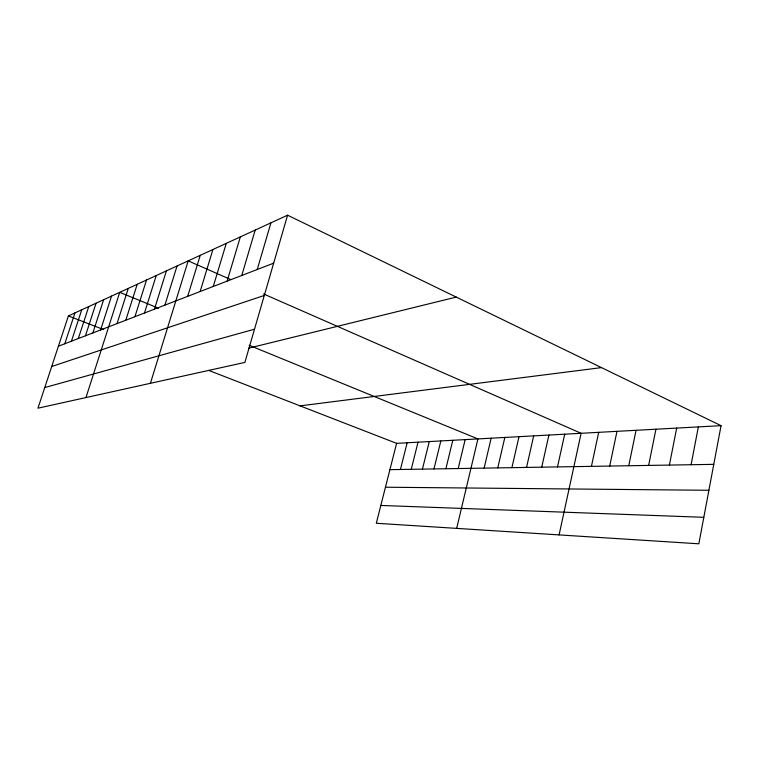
<?xml version="1.0" encoding="UTF-8"?>
<svg xmlns="http://www.w3.org/2000/svg" width="759" height="759" viewBox="0 0 759 759"><rect width="100%" height="100%" fill="white"/><g stroke="black" fill="none" stroke-linecap="round" stroke-linejoin="round"><path stroke-width="1.14" d="M721.05 425.666L698.84 543.805L376.303 523.264L396.606 443.351L721.05 425.666L287.576 215.195L68.414 315.915L37.95 408.19L244.872 362.413L287.576 215.195M691.079 464.726L698.365 426.9M669.391 465.077L676.686 428.085M648.641 465.419L655.928 429.214M628.765 465.741L636.042 430.296M609.714 466.054L616.982 431.34M591.432 466.358L598.68 432.336M559.098 534.905L581.109 433.294L263.563 293.951M557.504 466.908L564.705 434.186M541.736 467.174L548.909 435.049M526.547 467.421L533.681 435.875M511.898 467.658L519.004 436.681M497.771 467.895L504.83 437.45M484.128 468.113L491.149 438.199M456.681 528.387L477.933 438.92L249.151 345.298M458.208 468.54L465.153 439.613M445.894 468.739L452.791 440.286M433.968 468.939L440.837 440.941M422.431 469.128L429.252 441.577M411.255 469.309L418.029 442.184M400.42 469.489L407.147 442.782M257.244 269.502L270.925 222.842M241.76 275.479L255.204 230.072M227.121 281.124L240.337 236.903M213.27 286.475L226.267 243.373M200.139 291.541L212.918 249.502M187.682 296.352L200.243 255.328M150.415 383.304L188.185 260.868L230.831 279.587M164.883 305.146L177.046 265.992M154.438 309.169L166.401 270.887M144.466 313.021L156.24 275.555M134.922 316.702L146.515 280.024M125.795 320.232L137.208 284.302M117.047 323.6L128.29 288.401M85.957 397.564L119.732 292.329L158.603 308.239M100.615 329.947L111.526 296.105M85.454 335.791L96.051 303.221M92.883 332.926L103.632 299.729M78.31 338.552L88.746 306.57M64.8 343.761L74.951 312.917M71.431 341.208L81.725 309.805M58.405 346.227L273.657 263.164M51.716 366.502L264.293 295.46M44.762 387.564L254.502 329.197M248.838 348.134L456.254 297.092M300.08 405.875L601.498 367.612M389.917 469.66L713.773 464.347M385.458 487.221L708.897 490.286M380.828 505.447L703.821 517.306M68.414 315.915L103.717 329.624M208.554 370.335L396.606 443.351"/></g></svg>
